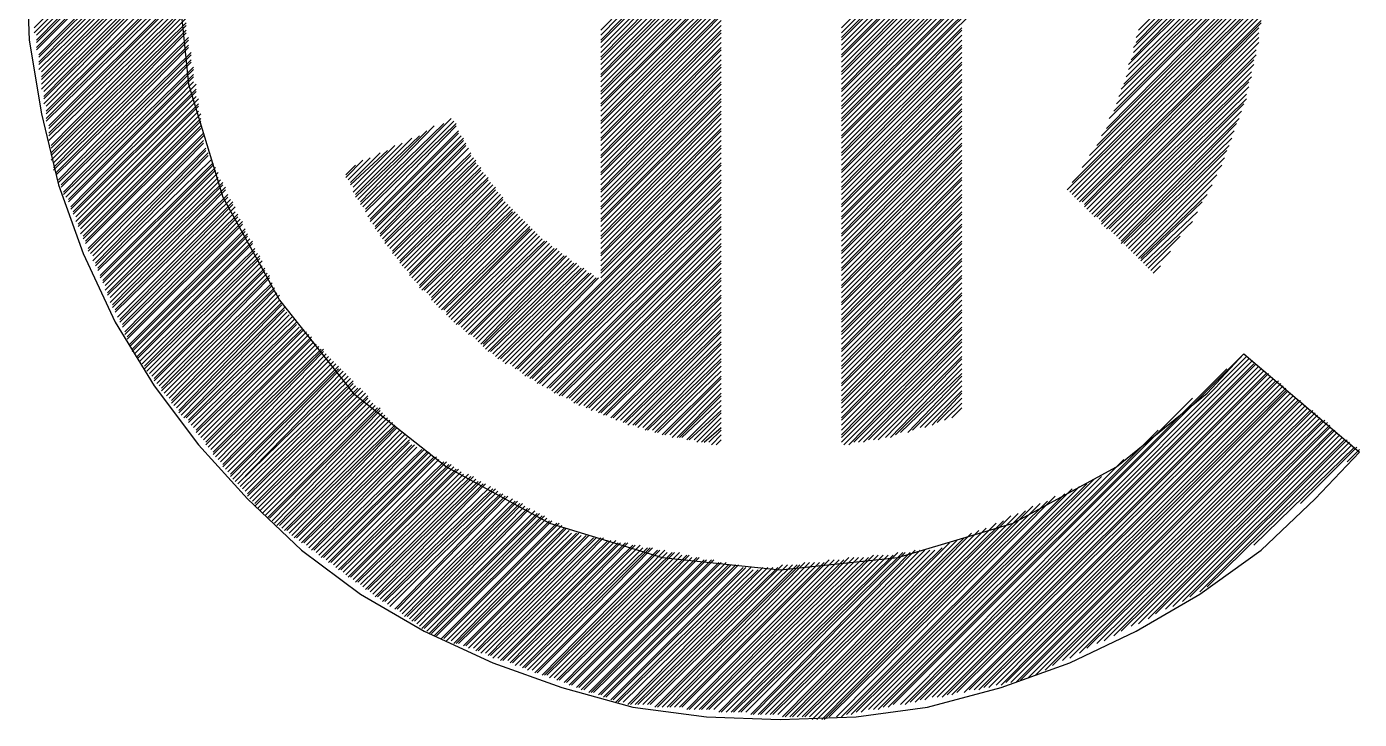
# Model space of a CAD drawing. Header units: inches. Extents: x -1698 to -1559, y -917 to -744.
# Drawn here: x -1571.91 to -1564.56, y -879.4 to -875.57 of the extents above; entities that cross this region are included whole.
import ezdxf

# ---------------------------------------------------------------- set-up
doc = ezdxf.new("R2010")
doc.units = ezdxf.units.IN
doc.layers.add('DH152', color=7, linetype='CONTINUOUS')

msp = doc.modelspace()

# ---------------------------------------------------------------- linework, layer by layer
at = {"layer": 'DH152', "color": 7}
for points in [[(-1571.00103, -874.7134), (-1571.86756, -875.57993)], [(-1571.00103, -874.74048), (-1571.86756, -875.60701)], [(-1571.00103, -874.76756), (-1571.85402, -875.62055)], [(-1571.01457, -874.79464), (-1571.85402, -875.64763)], [(-1571.01457, -874.82172), (-1571.85402, -875.66117)], [(-1571.01457, -874.8488), (-1571.85402, -875.68825)], [(-1571.02811, -874.87588), (-1571.85402, -875.70178)], [(-1571.02811, -874.90296), (-1571.84048, -875.72886)], [(-1571.02811, -874.93003), (-1571.84048, -875.7424)], [(-1566.50593, -874.90296), (-1567.41307, -875.82364)], [(-1566.51947, -874.90296), (-1567.41307, -875.79656)], [(-1566.54655, -874.90296), (-1567.41307, -875.76948)], [(-1566.57362, -874.90296), (-1567.41307, -875.7424)], [(-1566.58716, -874.90296), (-1567.41307, -875.72886)], [(-1566.61424, -874.90296), (-1567.41307, -875.70178)], [(-1566.64132, -874.90296), (-1567.41307, -875.67471)], [(-1566.6684, -874.90296), (-1567.41307, -875.64763)], [(-1566.68194, -874.90296), (-1567.41307, -875.63409)], [(-1566.70902, -874.90296), (-1567.41307, -875.60701)], [(-1566.7361, -874.90296), (-1567.41307, -875.57993)], [(-1566.09974, -874.90296), (-1567.41307, -876.21628)], [(-1566.12682, -874.90296), (-1567.41307, -876.18921)], [(-1566.14036, -874.90296), (-1567.41307, -876.17567)], [(-1566.16744, -874.90296), (-1567.41307, -876.14859)], [(-1566.19452, -874.90296), (-1567.41307, -876.12151)], [(-1566.2216, -874.90296), (-1567.41307, -876.09443)], [(-1566.23514, -874.90296), (-1567.41307, -876.08089)], [(-1566.26222, -874.90296), (-1567.41307, -876.05381)], [(-1566.2893, -874.90296), (-1567.41307, -876.02673)], [(-1566.31637, -874.90296), (-1567.41307, -876.01319)], [(-1566.32991, -874.90296), (-1567.41307, -875.98611)], [(-1566.35699, -874.90296), (-1567.41307, -875.95903)], [(-1566.38407, -874.90296), (-1567.41307, -875.93196)], [(-1566.41115, -874.90296), (-1567.41307, -875.91842)], [(-1566.42469, -874.90296), (-1567.41307, -875.89134)], [(-1566.45177, -874.90296), (-1567.41307, -875.86426)], [(-1566.47885, -874.90296), (-1567.41307, -875.83718)], [(-1565.09782, -874.94357), (-1565.78833, -875.63409)], [(-1565.09782, -874.9165), (-1565.7748, -875.59347)], [(-1571.04165, -874.95711), (-1571.84048, -875.76948)], [(-1571.04165, -874.99773), (-1571.84048, -875.78302)], [(-1571.04165, -875.02481), (-1571.84048, -875.8101)], [(-1568.17128, -875.01127), (-1568.73994, -875.59347)], [(-1568.15774, -875.02481), (-1568.73994, -875.62055)], [(-1565.09782, -875.02481), (-1565.81541, -875.75594)], [(-1565.09782, -874.98419), (-1565.80187, -875.68825)], [(-1565.09782, -875.01127), (-1565.80187, -875.71532)], [(-1565.09782, -874.95711), (-1565.78833, -875.66117)], [(-1571.05519, -875.05189), (-1571.82694, -875.82364)], [(-1571.05519, -875.07897), (-1571.82694, -875.85072)], [(-1568.1442, -875.03835), (-1568.73994, -875.64763)], [(-1568.13066, -875.05189), (-1568.73994, -875.66117)], [(-1568.10358, -875.06543), (-1568.73994, -875.71532)], [(-1568.11712, -875.06543), (-1568.73994, -875.68825)], [(-1568.09005, -875.07897), (-1568.73994, -875.7424)], [(-1568.07651, -875.09251), (-1568.73994, -875.75594)], [(-1565.08428, -875.09251), (-1565.84249, -875.85072)], [(-1565.09782, -875.05189), (-1565.82895, -875.78302)], [(-1565.08428, -875.07897), (-1565.82895, -875.8101)], [(-1571.05519, -875.10605), (-1571.82694, -875.86426)], [(-1571.06873, -875.13313), (-1571.82694, -875.89134)], [(-1571.06873, -875.16021), (-1571.82694, -875.91842)], [(-1568.07651, -875.11959), (-1568.73994, -875.78302)], [(-1568.07651, -875.14667), (-1568.73994, -875.8101)], [(-1568.07651, -875.16021), (-1568.73994, -875.83718)], [(-1565.08428, -875.16021), (-1565.88311, -875.95903)], [(-1565.08428, -875.14667), (-1565.86957, -875.91842)], [(-1565.08428, -875.11959), (-1565.85603, -875.89134)], [(-1571.90818, -875.24144), (-1571.89464, -875.64763), (-1571.82694, -876.05381), (-1571.73216, -876.44646), (-1571.59677, -876.82556), (-1571.42076, -877.20467), (-1571.20412, -877.55669), (-1570.96041, -877.88164), (-1570.68962, -878.17951), (-1570.39176, -878.46384), (-1570.06681, -878.70755), (-1569.71478, -878.91064), (-1569.33568, -879.08665), (-1568.95657, -879.22205), (-1568.56393, -879.33036), (-1568.15774, -879.38452), (-1567.75156, -879.39806), (-1567.33183, -879.38452), (-1566.93919, -879.33036), (-1566.53301, -879.22205), (-1566.1539, -879.08665), (-1565.78833, -878.91064), (-1565.43631, -878.70755), (-1565.09782, -878.46384), (-1564.79995, -878.17951), (-1564.55624, -877.92226)], [(-1571.06873, -875.18728), (-1571.8134, -875.93196)], [(-1571.08227, -875.21436), (-1571.8134, -875.95903)], [(-1571.08227, -875.24144), (-1571.8134, -875.97257)], [(-1571.08227, -875.24144), (-1571.01457, -875.89134), (-1570.82502, -876.51415), (-1570.51361, -877.08281), (-1570.10743, -877.59731), (-1569.59293, -878.0035), (-1569.02427, -878.3149), (-1568.40145, -878.50446), (-1567.75156, -878.57215), (-1567.10166, -878.50446), (-1566.46531, -878.3149), (-1565.89665, -878.0035), (-1565.39569, -877.59731), (-1565.1926, -877.38068)], [(-1568.07651, -875.18728), (-1568.73994, -875.85072)], [(-1568.07651, -875.21436), (-1568.73994, -875.8778)], [(-1568.07651, -875.24144), (-1568.73994, -875.90488)], [(-1565.08428, -875.2279), (-1565.93727, -876.08089)], [(-1565.08428, -875.21436), (-1565.91019, -876.04027)], [(-1565.08428, -875.18728), (-1565.89665, -875.99965)], [(-1571.08227, -875.25498), (-1571.8134, -875.99965)], [(-1571.06873, -875.28206), (-1571.79986, -876.01319)], [(-1571.06873, -875.30914), (-1571.79986, -876.04027)], [(-1568.07651, -875.25498), (-1568.73994, -875.93196)], [(-1568.07651, -875.28206), (-1568.73994, -875.9455)], [(-1568.07651, -875.30914), (-1568.73994, -875.97257)], [(-1565.08428, -875.2956), (-1566.00497, -876.22982)], [(-1565.08428, -875.28206), (-1565.97789, -876.17567)], [(-1565.08428, -875.25498), (-1565.95081, -876.13505)], [(-1571.06873, -875.32268), (-1571.79986, -876.05381)], [(-1571.06873, -875.34976), (-1571.79986, -876.08089)], [(-1571.05519, -875.3633), (-1571.79986, -876.09443)], [(-1571.05519, -875.39038), (-1571.78632, -876.12151)], [(-1568.07651, -875.33622), (-1568.73994, -875.99965)], [(-1568.07651, -875.34976), (-1568.73994, -876.01319)], [(-1568.07651, -875.37684), (-1568.73994, -876.04027)], [(-1565.08428, -875.37684), (-1566.14036, -876.43292)], [(-1565.08428, -875.34976), (-1566.0862, -876.35168)], [(-1565.08428, -875.32268), (-1566.04558, -876.28398)], [(-1571.05519, -875.40392), (-1571.78632, -876.13505)], [(-1571.05519, -875.431), (-1571.78632, -876.16213)], [(-1571.04165, -875.44453), (-1571.78632, -876.17567)], [(-1568.07651, -875.40392), (-1568.73994, -876.06735)], [(-1568.07651, -875.41746), (-1568.73994, -876.09443)], [(-1568.07651, -875.44453), (-1568.73994, -876.10797)], [(-1565.08428, -875.40392), (-1566.16744, -876.47353)], [(-1565.09782, -875.431), (-1566.1539, -876.48707)], [(-1565.09782, -875.45807), (-1566.14036, -876.50061)], [(-1571.04165, -875.47161), (-1571.78632, -876.20275)], [(-1571.04165, -875.48515), (-1571.77278, -876.22982)], [(-1571.04165, -875.51223), (-1571.77278, -876.24336)], [(-1571.02811, -875.52577), (-1571.77278, -876.27044)], [(-1568.07651, -875.47161), (-1568.73994, -876.13505)], [(-1568.07651, -875.49869), (-1568.73994, -876.16213)], [(-1568.07651, -875.51223), (-1568.73994, -876.18921)], [(-1568.07651, -875.53931), (-1568.73994, -876.20275)], [(-1565.09782, -875.48515), (-1566.12682, -876.51415)], [(-1565.09782, -875.51223), (-1566.11328, -876.52769)], [(-1565.09782, -875.53931), (-1566.09974, -876.54123)], [(-1571.02811, -875.55285), (-1571.77278, -876.28398)], [(-1571.02811, -875.56639), (-1571.77278, -876.31106)], [(-1571.02811, -875.59347), (-1571.75924, -876.3246)], [(-1571.02811, -875.60701), (-1571.75924, -876.35168)], [(-1568.07651, -875.56639), (-1568.73994, -876.22982)], [(-1568.07651, -875.59347), (-1568.73994, -876.2569)], [(-1568.07651, -875.60701), (-1568.73994, -876.28398)], [(-1566.74964, -875.57993), (-1567.41307, -876.24336)], [(-1566.74964, -875.59347), (-1567.41307, -876.27044)], [(-1565.09782, -875.55285), (-1566.0862, -876.54123)], [(-1565.11136, -875.57993), (-1566.07266, -876.55477)], [(-1565.11136, -875.60701), (-1566.07266, -876.56831)], [(-1571.01457, -875.63409), (-1571.75924, -876.36522)], [(-1571.01457, -875.64763), (-1571.7457, -876.37876)], [(-1571.01457, -875.67471), (-1571.7457, -876.3923)], [(-1571.01457, -875.68825), (-1571.73216, -876.41938)], [(-1568.07651, -875.63409), (-1568.73994, -876.29752)], [(-1568.07651, -875.66117), (-1568.73994, -876.3246)], [(-1568.07651, -875.68825), (-1568.73994, -876.35168)], [(-1566.74964, -875.62055), (-1567.41307, -876.28398)], [(-1566.74964, -875.64763), (-1567.41307, -876.31106)], [(-1566.74964, -875.67471), (-1567.41307, -876.33814)], [(-1566.74964, -875.68825), (-1567.41307, -876.36522)], [(-1565.11136, -875.63409), (-1566.05912, -876.58185)], [(-1565.11136, -875.66117), (-1566.04558, -876.59539)], [(-1571.00103, -875.71532), (-1571.73216, -876.43292)], [(-1571.00103, -875.72886), (-1571.71862, -876.44646)], [(-1571.00103, -875.75594), (-1571.71862, -876.46)], [(-1568.07651, -875.70178), (-1568.73994, -876.37876)], [(-1568.07651, -875.72886), (-1568.73994, -876.3923)], [(-1568.07651, -875.75594), (-1568.73994, -876.41938)], [(-1566.74964, -875.71532), (-1567.41307, -876.37876)], [(-1566.74964, -875.7424), (-1567.41307, -876.40584)], [(-1565.1249, -875.70178), (-1566.03205, -876.60893)], [(-1565.1249, -875.72886), (-1566.01851, -876.62247)], [(-1565.13844, -875.75594), (-1566.00497, -876.62247)], [(-1571.00103, -875.76948), (-1571.70508, -876.48707)], [(-1570.98749, -875.79656), (-1571.70508, -876.50061)], [(-1570.98749, -875.8101), (-1571.69154, -876.51415)], [(-1568.07651, -875.78302), (-1568.73994, -876.44646)], [(-1568.07651, -875.79656), (-1568.73994, -876.47353)], [(-1568.07651, -875.82364), (-1568.73994, -876.48707)], [(-1566.74964, -875.76948), (-1567.41307, -876.43292)], [(-1566.74964, -875.78302), (-1567.41307, -876.46)], [(-1566.74964, -875.8101), (-1567.41307, -876.47353)], [(-1565.13844, -875.78302), (-1565.99143, -876.63601)], [(-1565.15198, -875.82364), (-1565.97789, -876.64955)], [(-1570.98749, -875.83718), (-1571.67801, -876.52769)], [(-1570.98749, -875.85072), (-1571.67801, -876.54123)], [(-1570.98749, -875.8778), (-1571.66447, -876.56831)], [(-1570.97395, -875.89134), (-1571.66447, -876.58185)], [(-1568.07651, -875.85072), (-1568.73994, -876.51415)], [(-1568.07651, -875.8778), (-1568.73994, -876.54123)], [(-1568.07651, -875.89134), (-1568.73994, -876.56831)], [(-1566.74964, -875.83718), (-1567.41307, -876.50061)], [(-1566.74964, -875.86426), (-1567.41307, -876.52769)], [(-1566.74964, -875.8778), (-1567.41307, -876.55477)], [(-1566.74964, -875.90488), (-1567.41307, -876.56831)], [(-1565.15198, -875.85072), (-1565.97789, -876.66309)], [(-1565.16552, -875.8778), (-1565.96435, -876.67663)], [(-1565.16552, -875.90488), (-1565.95081, -876.69017)], [(-1570.97395, -875.91842), (-1571.65093, -876.59539)], [(-1570.97395, -875.93196), (-1571.65093, -876.60893)], [(-1570.97395, -875.95903), (-1571.63739, -876.62247)], [(-1570.96041, -875.97257), (-1571.63739, -876.64955)], [(-1568.07651, -875.91842), (-1568.73994, -876.58185)], [(-1568.07651, -875.9455), (-1568.73994, -876.60893)], [(-1568.07651, -875.97257), (-1568.73994, -876.63601)], [(-1566.74964, -875.93196), (-1567.41307, -876.59539)], [(-1566.74964, -875.95903), (-1567.41307, -876.62247)], [(-1566.74964, -875.97257), (-1567.41307, -876.63601)], [(-1565.17906, -875.9455), (-1565.93727, -876.69017)], [(-1565.17906, -875.97257), (-1565.92373, -876.70371)], [(-1570.96041, -875.99965), (-1571.62385, -876.66309)], [(-1570.96041, -876.01319), (-1571.62385, -876.67663)], [(-1570.96041, -876.04027), (-1571.61031, -876.69017)], [(-1570.94687, -876.05381), (-1571.61031, -876.71725)], [(-1568.07651, -875.98611), (-1568.73994, -876.64955)], [(-1568.07651, -876.01319), (-1568.73994, -876.67663)], [(-1568.07651, -876.04027), (-1568.73994, -876.70371)], [(-1568.07651, -876.05381), (-1568.73994, -876.73078)], [(-1566.74964, -875.99965), (-1567.41307, -876.66309)], [(-1566.74964, -876.02673), (-1567.41307, -876.69017)], [(-1566.74964, -876.04027), (-1567.41307, -876.71725)], [(-1565.1926, -875.99965), (-1565.91019, -876.71725)], [(-1565.20614, -876.04027), (-1565.89665, -876.73078)], [(-1570.94687, -876.08089), (-1571.59677, -876.73078)], [(-1570.94687, -876.09443), (-1571.59677, -876.74432)], [(-1570.94687, -876.12151), (-1571.58323, -876.75786)], [(-1569.60647, -876.10797), (-1570.06681, -876.55477)], [(-1569.66062, -876.12151), (-1570.06681, -876.54123)], [(-1569.56585, -876.08089), (-1570.05327, -876.56831)], [(-1569.55231, -876.09443), (-1570.03973, -876.58185)], [(-1569.53877, -876.10797), (-1570.03973, -876.59539)], [(-1569.53877, -876.12151), (-1570.02619, -876.62247)], [(-1568.07651, -876.08089), (-1568.73994, -876.74432)], [(-1568.07651, -876.10797), (-1568.73994, -876.7714)], [(-1566.74964, -876.06735), (-1567.41307, -876.73078)], [(-1566.74964, -876.09443), (-1567.41307, -876.75786)], [(-1566.74964, -876.12151), (-1567.41307, -876.78494)], [(-1565.21968, -876.08089), (-1565.88311, -876.74432)], [(-1565.23322, -876.10797), (-1565.86957, -876.75786)], [(-1570.94687, -876.13505), (-1571.58323, -876.7714)], [(-1570.93333, -876.16213), (-1571.56969, -876.79848)], [(-1570.93333, -876.17567), (-1571.56969, -876.81202)], [(-1570.93333, -876.20275), (-1571.55615, -876.82556)], [(-1569.74186, -876.17567), (-1570.09389, -876.51415)], [(-1569.78248, -876.18921), (-1570.09389, -876.50061)], [(-1569.70124, -876.14859), (-1570.08035, -876.52769)], [(-1569.52523, -876.14859), (-1570.01265, -876.63601)], [(-1569.52523, -876.16213), (-1570.01265, -876.64955)], [(-1569.51169, -876.17567), (-1569.99911, -876.66309)], [(-1569.49815, -876.18921), (-1569.98557, -876.67663)], [(-1569.49815, -876.20275), (-1569.98557, -876.69017)], [(-1568.07651, -876.13505), (-1568.73994, -876.79848)], [(-1568.07651, -876.14859), (-1568.73994, -876.82556)], [(-1568.07651, -876.17567), (-1568.73994, -876.8391)], [(-1568.07651, -876.20275), (-1568.73994, -876.86618)], [(-1566.74964, -876.13505), (-1567.41307, -876.81202)], [(-1566.74964, -876.16213), (-1567.41307, -876.82556)], [(-1566.74964, -876.18921), (-1567.41307, -876.85264)], [(-1565.24676, -876.14859), (-1565.86957, -876.7714)], [(-1565.2603, -876.18921), (-1565.85603, -876.7714)], [(-1570.93333, -876.21628), (-1571.54261, -876.8391)], [(-1570.91979, -876.24336), (-1571.54261, -876.86618)], [(-1570.91979, -876.2569), (-1571.52907, -876.87972)], [(-1570.90626, -876.27044), (-1571.52907, -876.89326)], [(-1569.91787, -876.2569), (-1570.12097, -876.44646)], [(-1569.95849, -876.27044), (-1570.12097, -876.43292)], [(-1569.83664, -876.21628), (-1570.10743, -876.48707)], [(-1569.87726, -876.22982), (-1570.10743, -876.46)], [(-1569.48461, -876.21628), (-1569.97203, -876.70371)], [(-1569.48461, -876.22982), (-1569.95849, -876.71725)], [(-1569.47107, -876.24336), (-1569.95849, -876.73078)], [(-1569.45753, -876.27044), (-1569.94495, -876.74432)], [(-1568.07651, -876.22982), (-1568.73994, -876.89326)], [(-1568.07651, -876.24336), (-1568.73994, -876.92034)], [(-1568.07651, -876.27044), (-1568.73994, -876.93388)], [(-1566.74964, -876.21628), (-1567.41307, -876.87972)], [(-1566.74964, -876.22982), (-1567.41307, -876.9068)], [(-1566.74964, -876.2569), (-1567.41307, -876.92034)], [(-1565.27383, -876.22982), (-1565.84249, -876.78494)], [(-1565.28737, -876.2569), (-1565.82895, -876.79848)], [(-1570.90626, -876.28398), (-1571.51553, -876.9068)], [(-1570.89272, -876.31106), (-1571.51553, -876.92034)], [(-1570.87918, -876.3246), (-1571.50199, -876.94742)], [(-1570.87918, -876.33814), (-1571.50199, -876.96096)], [(-1570.05327, -876.31106), (-1570.14804, -876.40584)], [(-1570.09389, -876.33814), (-1570.14804, -876.3923)], [(-1570.01265, -876.29752), (-1570.13451, -876.41938)], [(-1569.45753, -876.28398), (-1569.93141, -876.75786)], [(-1569.44399, -876.29752), (-1569.93141, -876.7714)], [(-1569.43045, -876.31106), (-1569.91787, -876.78494)], [(-1569.43045, -876.3246), (-1569.90433, -876.79848)], [(-1569.41691, -876.33814), (-1569.89079, -876.81202)], [(-1569.21382, -877.46192), (-1568.07651, -876.3246)], [(-1568.07651, -876.33814), (-1569.20028, -877.46192)], [(-1568.07651, -876.29752), (-1568.73994, -876.96096)], [(-1566.74964, -876.28398), (-1567.41307, -876.94742)], [(-1566.74964, -876.31106), (-1567.41307, -876.9745)], [(-1566.74964, -876.3246), (-1567.41307, -877.00157)], [(-1565.81541, -876.81202), (-1565.30091, -876.29752)], [(-1565.31445, -876.33814), (-1565.80187, -876.82556)], [(-1570.86564, -876.35168), (-1571.48845, -876.9745)], [(-1570.86564, -876.36522), (-1571.48845, -876.98803)], [(-1570.8521, -876.37876), (-1571.47491, -877.00157)], [(-1570.8521, -876.40584), (-1571.47491, -877.02865)], [(-1570.83856, -876.41938), (-1571.46137, -877.04219)], [(-1569.40337, -876.35168), (-1569.89079, -876.82556)], [(-1569.40337, -876.36522), (-1569.87726, -876.8391)], [(-1569.38983, -876.37876), (-1569.86372, -876.85264)], [(-1569.37629, -876.3923), (-1569.85018, -876.86618)], [(-1569.36276, -876.40584), (-1569.85018, -876.87972)], [(-1569.36276, -876.41938), (-1569.83664, -876.89326)], [(-1569.18674, -877.47546), (-1568.07651, -876.36522)], [(-1568.07651, -876.3923), (-1569.1732, -877.489)], [(-1569.15966, -877.50253), (-1568.07651, -876.41938)], [(-1566.74964, -876.35168), (-1567.41307, -877.01511)], [(-1566.74964, -876.37876), (-1567.41307, -877.04219)], [(-1566.74964, -876.40584), (-1567.41307, -877.06927)], [(-1566.74964, -876.41938), (-1567.41307, -877.09635)], [(-1565.78833, -876.8391), (-1565.34153, -876.3923)], [(-1570.82502, -876.43292), (-1571.46137, -877.05573)], [(-1570.82502, -876.44646), (-1571.44783, -877.06927)], [(-1570.81148, -876.46), (-1571.44783, -877.09635)], [(-1570.81148, -876.47353), (-1571.43429, -877.10989)], [(-1569.34922, -876.43292), (-1569.8231, -876.9068)], [(-1569.33568, -876.44646), (-1569.80956, -876.92034)], [(-1569.32214, -876.46), (-1569.79602, -876.93388)], [(-1569.32214, -876.47353), (-1569.79602, -876.94742)], [(-1569.3086, -876.48707), (-1569.78248, -876.96096)], [(-1568.07651, -876.43292), (-1569.14612, -877.50253)], [(-1569.13258, -877.51607), (-1568.07651, -876.46)], [(-1568.07651, -876.48707), (-1569.11904, -877.51607)], [(-1566.74964, -876.44646), (-1567.41307, -877.10989)], [(-1566.74964, -876.47353), (-1567.41307, -877.13697)], [(-1565.36861, -876.44646), (-1565.7748, -876.85264)], [(-1570.79794, -876.50061), (-1571.43429, -877.12343)], [(-1570.79794, -876.51415), (-1571.42076, -877.13697)], [(-1570.7844, -876.52769), (-1571.42076, -877.15051)], [(-1570.77086, -876.54123), (-1571.40722, -877.17759)], [(-1570.77086, -876.55477), (-1571.39368, -877.19113)], [(-1570.75732, -876.56831), (-1571.39368, -877.20467)], [(-1569.29506, -876.50061), (-1569.76894, -876.9745)], [(-1569.28152, -876.51415), (-1569.7554, -876.98803)], [(-1569.28152, -876.52769), (-1569.74186, -877.00157)], [(-1569.26798, -876.54123), (-1569.74186, -877.01511)], [(-1569.25444, -876.55477), (-1569.72832, -877.02865)], [(-1569.2409, -876.56831), (-1569.71478, -877.02865)], [(-1569.10551, -877.52961), (-1568.07651, -876.51415)], [(-1568.07651, -876.52769), (-1569.09197, -877.54315)], [(-1569.07843, -877.54315), (-1568.07651, -876.55477)], [(-1566.74964, -876.50061), (-1567.41307, -877.16405)], [(-1566.74964, -876.51415), (-1567.41307, -877.19113)], [(-1566.74964, -876.54123), (-1567.41307, -877.20467)], [(-1566.74964, -876.56831), (-1567.41307, -877.23175)], [(-1565.76126, -876.85264), (-1565.39569, -876.50061)], [(-1565.42277, -876.54123), (-1565.76126, -876.86618)], [(-1570.75732, -876.59539), (-1571.38014, -877.21821)], [(-1570.74378, -876.60893), (-1571.38014, -877.23175)], [(-1570.74378, -876.62247), (-1571.3666, -877.25882)], [(-1570.73024, -876.63601), (-1571.3666, -877.27236)], [(-1569.22736, -876.58185), (-1569.70124, -877.04219)], [(-1569.22736, -876.59539), (-1569.6877, -877.05573)], [(-1569.21382, -876.59539), (-1569.67416, -877.06927)], [(-1569.20028, -876.60893), (-1569.67416, -877.08281)], [(-1569.18674, -876.62247), (-1569.66062, -877.09635)], [(-1569.1732, -876.63601), (-1569.64708, -877.10989)], [(-1568.07651, -876.58185), (-1569.06489, -877.55669)], [(-1569.03781, -877.57023), (-1568.07651, -876.60893)], [(-1568.07651, -876.62247), (-1569.02427, -877.57023)], [(-1566.74964, -876.59539), (-1567.41307, -877.25882)], [(-1566.74964, -876.60893), (-1567.41307, -877.27236)], [(-1566.74964, -876.63601), (-1567.41307, -877.29944)], [(-1565.74772, -876.87972), (-1565.44985, -876.59539)], [(-1570.7167, -876.64955), (-1571.35306, -877.2859)], [(-1570.7167, -876.66309), (-1571.35306, -877.29944)], [(-1570.70316, -876.69017), (-1571.33952, -877.32652)], [(-1570.70316, -876.70371), (-1571.33952, -877.34006)], [(-1570.68962, -876.71725), (-1571.32598, -877.3536)], [(-1569.15966, -876.64955), (-1569.63354, -877.12343)], [(-1569.14612, -876.66309), (-1569.62001, -877.13697)], [(-1569.13258, -876.67663), (-1569.60647, -877.13697)], [(-1569.11904, -876.69017), (-1569.59293, -877.16405)], [(-1569.13258, -876.69017), (-1569.59293, -877.15051)], [(-1569.10551, -876.70371), (-1569.57939, -877.17759)], [(-1569.09197, -876.71725), (-1569.56585, -877.19113)], [(-1569.01073, -877.58377), (-1568.07651, -876.64955)], [(-1568.07651, -876.67663), (-1568.99719, -877.59731)], [(-1568.98365, -877.59731), (-1568.07651, -876.69017)], [(-1568.07651, -876.71725), (-1568.97011, -877.61085)], [(-1566.74964, -876.66309), (-1567.41307, -877.32652)], [(-1566.74964, -876.67663), (-1567.41307, -877.3536)], [(-1566.74964, -876.70371), (-1567.41307, -877.36714)], [(-1565.47693, -876.64955), (-1565.73418, -876.89326)], [(-1570.68962, -876.73078), (-1571.32598, -877.36714)], [(-1570.67608, -876.74432), (-1571.31244, -877.38068)], [(-1570.66254, -876.75786), (-1571.2989, -877.39422)], [(-1570.66254, -876.7714), (-1571.2989, -877.40776)], [(-1569.07843, -876.73078), (-1569.55231, -877.20467)], [(-1569.06489, -876.74432), (-1569.53877, -877.21821)], [(-1569.05135, -876.75786), (-1569.52523, -877.21821)], [(-1569.03781, -876.75786), (-1569.51169, -877.23175)], [(-1569.02427, -876.7714), (-1569.49815, -877.24528)], [(-1569.01073, -876.78494), (-1569.48461, -877.25882)], [(-1568.95657, -877.61085), (-1568.07651, -876.74432)], [(-1568.07651, -876.7714), (-1568.92949, -877.62439)], [(-1568.91595, -877.62439), (-1568.07651, -876.78494)], [(-1566.74964, -876.73078), (-1567.41307, -877.39422)], [(-1566.74964, -876.75786), (-1567.41307, -877.4213)], [(-1566.74964, -876.7714), (-1567.41307, -877.44838)], [(-1565.72064, -876.9068), (-1565.54462, -876.73078)], [(-1570.64901, -876.79848), (-1571.28536, -877.4213)], [(-1570.64901, -876.81202), (-1571.27182, -877.43484)], [(-1570.63547, -876.82556), (-1571.25828, -877.44838)], [(-1570.62193, -876.8391), (-1571.25828, -877.46192)], [(-1570.62193, -876.85264), (-1571.24474, -877.47546)], [(-1568.99719, -876.79848), (-1569.47107, -877.27236)], [(-1568.98365, -876.79848), (-1569.45753, -877.27236)], [(-1568.97011, -876.81202), (-1569.44399, -877.2859)], [(-1568.95657, -876.82556), (-1569.43045, -877.29944)], [(-1568.94303, -876.8391), (-1569.41691, -877.31298)], [(-1568.92949, -876.8391), (-1569.40337, -877.32652)], [(-1568.91595, -876.85264), (-1569.38983, -877.32652)], [(-1568.07651, -876.81202), (-1568.90241, -877.63793)], [(-1568.88887, -877.65147), (-1568.07651, -876.8391)], [(-1566.74964, -876.79848), (-1567.41307, -877.46192)], [(-1566.74964, -876.82556), (-1567.41307, -877.489)], [(-1566.74964, -876.85264), (-1567.41307, -877.51607)], [(-1565.59878, -876.81202), (-1565.7071, -876.92034)], [(-1570.60839, -876.86618), (-1571.2312, -877.489)], [(-1570.60839, -876.89326), (-1571.21766, -877.50253)], [(-1570.59485, -876.9068), (-1571.20412, -877.51607)], [(-1570.59485, -876.92034), (-1571.20412, -877.52961)], [(-1570.58131, -876.93388), (-1571.19058, -877.54315)], [(-1568.90241, -876.86618), (-1569.38983, -877.34006)], [(-1568.88887, -876.87972), (-1569.37629, -877.3536)], [(-1568.87533, -876.87972), (-1569.36276, -877.36714)], [(-1568.86179, -876.89326), (-1569.34922, -877.36714)], [(-1568.84826, -876.9068), (-1569.33568, -877.38068)], [(-1568.83472, -876.9068), (-1569.32214, -877.39422)], [(-1568.82118, -876.92034), (-1569.3086, -877.40776)], [(-1568.80764, -876.93388), (-1569.29506, -877.40776)], [(-1568.7941, -876.93388), (-1569.28152, -877.4213)], [(-1568.07651, -876.86618), (-1568.87533, -877.65147)], [(-1568.86179, -877.66501), (-1568.07651, -876.87972)], [(-1568.07651, -876.9068), (-1568.83472, -877.66501)], [(-1568.82118, -877.67855), (-1568.07651, -876.93388)], [(-1566.74964, -876.86618), (-1567.41307, -877.54315)], [(-1566.74964, -876.89326), (-1567.41307, -877.55669)], [(-1566.74964, -876.92034), (-1567.41307, -877.58377)], [(-1565.69356, -876.93388), (-1565.65294, -876.89326)], [(-1570.56777, -876.94742), (-1571.17704, -877.55669)], [(-1570.56777, -876.96096), (-1571.16351, -877.57023)], [(-1570.55423, -876.98803), (-1571.16351, -877.58377)], [(-1570.55423, -877.00157), (-1571.14997, -877.59731)], [(-1568.78056, -876.94742), (-1569.26798, -877.43484)], [(-1568.76702, -876.96096), (-1569.2409, -877.43484)], [(-1568.75348, -876.96096), (-1569.22736, -877.44838)], [(-1568.07651, -876.96096), (-1568.80764, -877.67855)], [(-1568.7941, -877.69209), (-1568.07651, -876.9745)], [(-1568.07651, -877.00157), (-1568.76702, -877.69209)], [(-1566.74964, -876.94742), (-1567.41307, -877.61085)], [(-1566.74964, -876.96096), (-1567.41307, -877.63793)], [(-1566.74964, -876.98803), (-1567.41307, -877.65147)], [(-1570.54069, -877.01511), (-1571.13643, -877.61085)], [(-1570.54069, -877.02865), (-1571.12289, -877.62439)], [(-1570.52715, -877.04219), (-1571.10935, -877.63793)], [(-1570.51361, -877.05573), (-1571.10935, -877.65147)], [(-1570.51361, -877.08281), (-1571.09581, -877.66501)], [(-1568.75348, -877.70563), (-1568.07651, -877.02865)], [(-1568.07651, -877.05573), (-1568.73994, -877.70563)], [(-1568.7264, -877.71917), (-1568.07651, -877.06927)], [(-1566.74964, -877.01511), (-1567.41307, -877.67855)], [(-1566.74964, -877.04219), (-1567.41307, -877.70563)], [(-1566.74964, -877.05573), (-1567.41307, -877.73271)], [(-1566.74964, -877.08281), (-1567.41307, -877.74625)], [(-1570.50007, -877.09635), (-1571.08227, -877.67855)], [(-1570.50007, -877.10989), (-1571.06873, -877.69209)], [(-1570.48653, -877.12343), (-1571.06873, -877.70563)], [(-1570.48653, -877.13697), (-1571.05519, -877.71917)], [(-1570.47299, -877.15051), (-1571.04165, -877.73271)], [(-1568.07651, -877.09635), (-1568.71286, -877.71917)], [(-1568.68578, -877.73271), (-1568.07651, -877.12343)], [(-1568.07651, -877.15051), (-1568.67224, -877.73271)], [(-1566.74964, -877.10989), (-1567.41307, -877.77332)], [(-1566.74964, -877.13697), (-1567.41307, -877.8004)], [(-1566.74964, -877.15051), (-1567.41307, -877.82748)], [(-1570.45945, -877.16405), (-1571.02811, -877.73271)], [(-1570.44591, -877.17759), (-1571.01457, -877.74625)], [(-1570.43237, -877.19113), (-1571.01457, -877.75978)], [(-1570.41883, -877.20467), (-1571.00103, -877.77332)], [(-1570.41883, -877.21821), (-1570.98749, -877.78686)], [(-1570.40529, -877.23175), (-1570.97395, -877.8004)], [(-1568.6587, -877.74625), (-1568.07651, -877.16405)], [(-1568.07651, -877.19113), (-1568.63162, -877.74625)], [(-1568.61808, -877.75978), (-1568.07651, -877.21821)], [(-1566.74964, -877.17759), (-1567.41307, -877.84102)], [(-1566.74964, -877.20467), (-1567.41307, -877.8681)], [(-1566.74964, -877.23175), (-1567.39953, -877.88164)], [(-1570.39176, -877.24528), (-1570.97395, -877.81394)], [(-1570.37822, -877.24528), (-1570.96041, -877.82748)], [(-1570.36468, -877.25882), (-1570.94687, -877.84102)], [(-1570.35114, -877.27236), (-1570.93333, -877.85456)], [(-1570.3376, -877.2859), (-1570.91979, -877.8681)], [(-1570.3376, -877.29944), (-1570.91979, -877.88164)], [(-1568.07651, -877.24528), (-1568.60454, -877.75978)], [(-1568.59101, -877.77332), (-1568.07651, -877.25882)], [(-1568.07651, -877.2859), (-1568.56393, -877.77332)], [(-1566.74964, -877.24528), (-1567.37245, -877.88164)], [(-1566.74964, -877.27236), (-1567.34537, -877.8681)], [(-1566.74964, -877.29944), (-1567.3183, -877.8681)], [(-1570.32406, -877.31298), (-1570.90626, -877.89518)], [(-1570.31052, -877.32652), (-1570.89272, -877.90872)], [(-1570.29698, -877.34006), (-1570.87918, -877.92226)], [(-1570.28344, -877.3536), (-1570.87918, -877.9358)], [(-1570.2699, -877.3536), (-1570.86564, -877.94934)], [(-1570.2699, -877.36714), (-1570.8521, -877.96288)], [(-1568.55039, -877.77332), (-1568.07651, -877.31298)], [(-1568.07651, -877.32652), (-1568.53685, -877.78686)], [(-1568.50977, -877.78686), (-1568.07651, -877.3536)], [(-1566.74964, -877.31298), (-1567.29122, -877.8681)], [(-1566.74964, -877.34006), (-1567.26414, -877.85456)], [(-1566.74964, -877.36714), (-1567.23706, -877.85456)], [(-1570.25636, -877.38068), (-1570.83856, -877.97642)], [(-1570.24282, -877.39422), (-1570.82502, -877.98996)], [(-1570.22928, -877.40776), (-1570.82502, -878.0035)], [(-1570.21574, -877.4213), (-1570.81148, -878.01703)], [(-1570.2022, -877.43484), (-1570.79794, -878.03057)], [(-1570.18866, -877.44838), (-1570.7844, -878.04411)], [(-1568.07651, -877.38068), (-1568.49623, -877.8004)], [(-1568.48269, -877.8004), (-1568.07651, -877.40776)], [(-1568.07651, -877.4213), (-1568.45561, -877.8004)], [(-1568.44207, -877.81394), (-1568.07651, -877.44838)], [(-1566.74964, -877.39422), (-1567.20998, -877.85456)], [(-1566.74964, -877.40776), (-1567.16936, -877.84102)], [(-1566.74964, -877.43484), (-1567.14228, -877.84102)], [(-1565.1926, -877.38068), (-1567.12874, -879.31682)], [(-1567.08812, -879.31682), (-1565.17906, -877.39422)], [(-1565.16552, -877.40776), (-1567.06105, -879.31682)], [(-1567.03397, -879.30328), (-1565.15198, -877.4213)], [(-1565.13844, -877.43484), (-1567.00689, -879.30328)], [(-1566.97981, -879.28974), (-1565.1249, -877.43484)], [(-1565.11136, -877.44838), (-1566.95273, -879.28974)], [(-1565.1926, -877.38068), (-1564.55624, -877.92226)], [(-1570.18866, -877.46192), (-1570.7844, -878.05765)], [(-1570.17512, -877.46192), (-1570.77086, -878.07119)], [(-1570.16158, -877.47546), (-1570.75732, -878.08473)], [(-1570.14804, -877.489), (-1570.74378, -878.09827)], [(-1570.13451, -877.50253), (-1570.74378, -878.09827)], [(-1570.12097, -877.51607), (-1570.73024, -878.11181)], [(-1568.07651, -877.47546), (-1568.42853, -877.81394)], [(-1568.40145, -877.82748), (-1568.07651, -877.50253)], [(-1568.07651, -877.51607), (-1568.38791, -877.82748)], [(-1567.15582, -879.33036), (-1565.28737, -877.46192)], [(-1566.74964, -877.46192), (-1567.1152, -877.82748)], [(-1566.74964, -877.489), (-1567.08812, -877.81394)], [(-1566.74964, -877.50253), (-1567.04751, -877.81394)], [(-1566.91211, -879.27621), (-1565.09782, -877.46192)], [(-1565.08428, -877.47546), (-1566.88503, -879.27621)], [(-1566.85795, -879.27621), (-1565.07074, -877.489)], [(-1565.0572, -877.489), (-1566.83087, -879.26267)], [(-1566.8038, -879.26267), (-1565.04366, -877.50253)], [(-1565.03012, -877.51607), (-1566.77672, -879.24913)], [(-1570.10743, -877.52961), (-1570.7167, -878.12535)], [(-1570.10743, -877.54315), (-1570.70316, -878.13889)], [(-1570.09389, -877.55669), (-1570.68962, -878.15243)], [(-1570.08035, -877.57023), (-1570.68962, -878.16597)], [(-1570.06681, -877.57023), (-1570.67608, -878.17951)], [(-1570.05327, -877.58377), (-1570.66254, -878.19305)], [(-1570.03973, -877.59731), (-1570.64901, -878.20659)], [(-1568.36083, -877.82748), (-1568.07651, -877.54315)], [(-1568.07651, -877.57023), (-1568.3473, -877.84102)], [(-1568.32022, -877.84102), (-1568.07651, -877.59731)], [(-1566.74964, -877.52961), (-1567.02043, -877.8004)], [(-1566.74964, -877.55669), (-1566.97981, -877.78686)], [(-1566.74964, -877.58377), (-1566.95273, -877.78686)], [(-1566.74964, -877.59731), (-1566.91211, -877.77332)], [(-1566.7361, -879.24913), (-1565.01658, -877.52961)], [(-1565.00305, -877.52961), (-1566.70902, -879.23559)], [(-1566.68194, -879.23559), (-1564.98951, -877.54315)], [(-1564.97597, -877.55669), (-1566.65486, -879.23559)], [(-1566.62778, -879.22205), (-1564.96243, -877.57023)], [(-1564.96243, -877.58377), (-1566.6007, -879.22205)], [(-1566.56008, -879.20851), (-1564.94889, -877.58377)], [(-1564.93535, -877.59731), (-1566.53301, -879.20851)], [(-1570.02619, -877.61085), (-1570.64901, -878.22013)], [(-1570.02619, -877.62439), (-1570.63547, -878.23367)], [(-1570.01265, -877.63793), (-1570.62193, -878.24721)], [(-1569.99911, -877.65147), (-1570.60839, -878.26075)], [(-1569.98557, -877.66501), (-1570.59485, -878.27428)], [(-1568.07651, -877.61085), (-1568.30668, -877.84102)], [(-1568.29314, -877.84102), (-1568.07651, -877.63793)], [(-1568.07651, -877.66501), (-1568.26606, -877.85456)], [(-1565.47693, -877.62439), (-1567.1829, -879.33036)], [(-1566.74964, -877.62439), (-1566.88503, -877.75978)], [(-1566.74964, -877.65147), (-1566.84441, -877.74625)], [(-1566.50593, -879.19497), (-1564.92181, -877.61085)], [(-1564.90827, -877.62439), (-1566.47885, -879.19497)], [(-1566.45177, -879.19497), (-1564.89473, -877.63793)], [(-1564.88119, -877.63793), (-1566.42469, -879.18143)], [(-1566.38407, -879.16789), (-1564.86765, -877.65147)], [(-1564.85411, -877.66501), (-1566.34345, -879.15435)], [(-1569.97203, -877.67855), (-1570.58131, -878.28782)], [(-1569.95849, -877.67855), (-1570.56777, -878.28782)], [(-1569.95849, -877.69209), (-1570.55423, -878.30136)], [(-1569.94495, -877.70563), (-1570.54069, -878.3149)], [(-1569.93141, -877.71917), (-1570.52715, -878.32844)], [(-1569.91787, -877.73271), (-1570.51361, -878.32844)], [(-1569.90433, -877.74625), (-1570.50007, -878.34198)], [(-1568.25252, -877.85456), (-1568.07651, -877.69209)], [(-1568.07651, -877.70563), (-1568.22544, -877.85456)], [(-1568.2119, -877.8681), (-1568.07651, -877.73271)], [(-1566.74964, -877.67855), (-1566.8038, -877.73271)], [(-1566.2893, -879.12727), (-1564.84057, -877.67855)], [(-1564.82703, -877.69209), (-1566.24868, -879.10019)], [(-1566.19452, -879.07311), (-1564.81349, -877.69209)], [(-1564.79995, -877.70563), (-1566.1539, -879.05957)], [(-1566.09974, -879.03249), (-1564.78641, -877.71917)], [(-1564.77287, -877.73271), (-1566.05912, -879.00542)], [(-1566.00497, -878.97834), (-1564.75933, -877.74625)], [(-1564.7458, -877.74625), (-1565.96435, -878.9648)], [(-1569.89079, -877.75978), (-1570.48653, -878.35552)], [(-1569.87726, -877.77332), (-1570.47299, -878.35552)], [(-1569.87726, -877.78686), (-1570.45945, -878.36906)], [(-1569.86372, -877.78686), (-1570.44591, -878.3826)], [(-1569.85018, -877.8004), (-1570.43237, -878.39614)], [(-1569.83664, -877.81394), (-1570.41883, -878.39614)], [(-1568.07651, -877.75978), (-1568.18482, -877.8681)], [(-1568.17128, -877.8681), (-1568.07651, -877.78686)], [(-1568.07651, -877.8004), (-1568.1442, -877.8681)], [(-1567.20998, -879.3439), (-1565.66648, -877.8004)], [(-1565.91019, -878.93772), (-1564.73226, -877.75978)], [(-1564.71872, -877.77332), (-1565.86957, -878.91064)], [(-1565.81541, -878.88356), (-1564.71872, -877.78686)], [(-1564.70518, -877.8004), (-1565.7748, -878.87002)], [(-1565.72064, -878.84294), (-1564.69164, -877.8004)], [(-1564.6781, -877.81394), (-1565.68002, -878.81586)], [(-1569.8231, -877.82748), (-1570.40529, -878.40968)], [(-1570.39176, -878.42322), (-1569.80956, -877.84102)], [(-1569.79602, -877.85456), (-1570.37822, -878.42322)], [(-1570.36468, -878.43676), (-1569.79602, -877.8681)], [(-1569.78248, -877.88164), (-1570.35114, -878.4503)], [(-1570.3376, -878.46384), (-1569.76894, -877.88164)], [(-1568.13066, -877.88164), (-1568.07651, -877.82748)], [(-1568.07651, -877.85456), (-1568.10358, -877.88164)], [(-1565.62586, -878.78878), (-1564.66456, -877.82748)], [(-1564.65102, -877.84102), (-1565.58524, -878.77525)], [(-1565.53108, -878.74817), (-1564.63748, -877.85456)], [(-1564.62394, -877.85456), (-1565.49047, -878.72109)], [(-1565.43631, -878.69401), (-1564.6104, -877.8681)], [(-1564.59686, -877.88164), (-1565.39569, -878.66693)], [(-1569.7554, -877.89518), (-1570.32406, -878.46384)], [(-1570.31052, -878.47738), (-1569.72832, -877.90872)], [(-1569.71478, -877.90872), (-1570.29698, -878.49092)], [(-1570.28344, -878.50446), (-1569.70124, -877.92226)], [(-1569.6877, -877.92226), (-1570.2699, -878.50446)], [(-1570.25636, -878.518), (-1569.67416, -877.9358)], [(-1569.66062, -877.94934), (-1570.24282, -878.53153)], [(-1570.22928, -878.53153), (-1569.64708, -877.94934)], [(-1569.63354, -877.96288), (-1570.21574, -878.54507)], [(-1565.85603, -877.96288), (-1567.23706, -879.3439)], [(-1565.13844, -878.43676), (-1564.58332, -877.89518)], [(-1564.56978, -877.89518), (-1564.88119, -878.20659)], [(-1564.62394, -877.97642), (-1564.55624, -877.90872)], [(-1570.2022, -878.55861), (-1569.60647, -877.97642)], [(-1569.59293, -877.97642), (-1570.18866, -878.57215)], [(-1570.17512, -878.57215), (-1569.57939, -877.98996)], [(-1569.56585, -877.98996), (-1570.16158, -878.58569)], [(-1570.14804, -878.59923), (-1569.55231, -878.0035)], [(-1569.53877, -878.01703), (-1570.13451, -878.61277)], [(-1570.12097, -878.61277), (-1569.52523, -878.01703)], [(-1569.51169, -878.03057), (-1570.10743, -878.62631)], [(-1570.09389, -878.63985), (-1569.49815, -878.04411)], [(-1569.47107, -878.04411), (-1570.08035, -878.63985)], [(-1570.06681, -878.65339), (-1569.45753, -878.05765)], [(-1569.44399, -878.05765), (-1570.05327, -878.66693)], [(-1570.03973, -878.68047), (-1569.43045, -878.07119)], [(-1569.41691, -878.08473), (-1570.02619, -878.68047)], [(-1570.01265, -878.69401), (-1569.40337, -878.08473)], [(-1569.38983, -878.09827), (-1569.99911, -878.70755)], [(-1569.98557, -878.72109), (-1569.37629, -878.09827)], [(-1569.34922, -878.11181), (-1569.97203, -878.72109)], [(-1566.09974, -878.11181), (-1567.35891, -879.37098)], [(-1567.33183, -879.35744), (-1566.05912, -878.09827)], [(-1566.01851, -878.07119), (-1567.30476, -879.35744)], [(-1567.26414, -879.3439), (-1565.97789, -878.05765)], [(-1569.95849, -878.73463), (-1569.33568, -878.12535)], [(-1569.32214, -878.12535), (-1569.94495, -878.74817)], [(-1569.93141, -878.74817), (-1569.3086, -878.13889)], [(-1569.29506, -878.15243), (-1569.91787, -878.76171)], [(-1569.90433, -878.77525), (-1569.28152, -878.15243)], [(-1569.26798, -878.16597), (-1569.87726, -878.78878)], [(-1569.86372, -878.78878), (-1569.25444, -878.16597)], [(-1569.22736, -878.17951), (-1569.85018, -878.80232)], [(-1567.44015, -879.38452), (-1566.23514, -878.16597)], [(-1566.18098, -878.15243), (-1567.41307, -879.38452)], [(-1567.38599, -879.37098), (-1566.14036, -878.12535)], [(-1569.83664, -878.81586), (-1569.21382, -878.19305)], [(-1569.20028, -878.19305), (-1569.8231, -878.8294)], [(-1569.80956, -878.8294), (-1569.18674, -878.20659)], [(-1569.1732, -878.20659), (-1569.79602, -878.84294)], [(-1569.78248, -878.85648), (-1569.15966, -878.22013)], [(-1569.14612, -878.23367), (-1569.76894, -878.85648)], [(-1569.7554, -878.87002), (-1569.13258, -878.23367)], [(-1569.10551, -878.24721), (-1569.74186, -878.88356)], [(-1569.72832, -878.8971), (-1569.09197, -878.26075)], [(-1569.07843, -878.26075), (-1569.71478, -878.8971)], [(-1566.43823, -878.26075), (-1567.57555, -879.39806)], [(-1567.54847, -879.39806), (-1566.39761, -878.24721)], [(-1566.35699, -878.22013), (-1567.52139, -879.39806)], [(-1567.50785, -879.39806), (-1566.31637, -878.20659)], [(-1566.27576, -878.19305), (-1567.48077, -879.38452)], [(-1569.70124, -878.91064), (-1569.06489, -878.27428)], [(-1569.05135, -878.27428), (-1569.6877, -878.92418)], [(-1569.67416, -878.92418), (-1569.03781, -878.28782)], [(-1569.02427, -878.30136), (-1569.66062, -878.93772)], [(-1569.64708, -878.93772), (-1569.01073, -878.30136)], [(-1568.98365, -878.3149), (-1569.62001, -878.95126)], [(-1569.60647, -878.95126), (-1568.97011, -878.3149)], [(-1568.95657, -878.32844), (-1569.59293, -878.9648)], [(-1567.6297, -879.38452), (-1566.56008, -878.3149)], [(-1566.51947, -878.30136), (-1567.61616, -879.38452)], [(-1567.58908, -879.38452), (-1566.47885, -878.27428)], [(-1569.56585, -878.9648), (-1568.94303, -878.34198)], [(-1568.92949, -878.34198), (-1569.55231, -878.97834)], [(-1569.53877, -878.97834), (-1568.91595, -878.35552)], [(-1568.90241, -878.36906), (-1569.52523, -878.97834)], [(-1569.49815, -878.99188), (-1568.87533, -878.36906)], [(-1568.86179, -878.36906), (-1569.48461, -878.99188)], [(-1569.47107, -879.00542), (-1568.84826, -878.3826)], [(-1568.82118, -878.3826), (-1569.44399, -879.00542)], [(-1569.43045, -879.01896), (-1568.80764, -878.3826)], [(-1568.78056, -878.39614), (-1569.41691, -879.01896)], [(-1569.40337, -879.03249), (-1568.76702, -878.39614)], [(-1568.73994, -878.39614), (-1569.37629, -879.03249)], [(-1569.36276, -879.04603), (-1568.7264, -878.39614)], [(-1567.72448, -879.38452), (-1566.7361, -878.39614)], [(-1566.69548, -878.36906), (-1567.6974, -879.38452)], [(-1567.68386, -879.38452), (-1566.65486, -878.35552)], [(-1566.61424, -878.34198), (-1567.65678, -879.38452)], [(-1568.69932, -878.40968), (-1569.34922, -879.04603)], [(-1569.33568, -879.05957), (-1568.68578, -878.40968)], [(-1568.6587, -878.40968), (-1569.3086, -879.05957)], [(-1569.29506, -879.07311), (-1568.64516, -878.42322)], [(-1568.63162, -878.42322), (-1569.28152, -879.07311)], [(-1569.25444, -879.07311), (-1568.60454, -878.42322)], [(-1568.59101, -878.42322), (-1569.2409, -879.08665)], [(-1569.22736, -879.08665), (-1568.56393, -878.43676)], [(-1568.55039, -878.43676), (-1569.21382, -879.10019)], [(-1569.18674, -879.10019), (-1568.52331, -878.43676)], [(-1568.50977, -878.4503), (-1569.1732, -879.11373)], [(-1569.15966, -879.11373), (-1568.48269, -878.4503)], [(-1568.46915, -878.4503), (-1569.14612, -879.12727)], [(-1569.11904, -879.12727), (-1568.45561, -878.4503)], [(-1568.42853, -878.46384), (-1569.10551, -879.14081)], [(-1569.09197, -879.14081), (-1568.41499, -878.46384)], [(-1568.38791, -878.46384), (-1569.06489, -879.15435)], [(-1569.05135, -879.15435), (-1568.37437, -878.47738)], [(-1568.3473, -878.47738), (-1569.03781, -879.15435)], [(-1569.02427, -879.16789), (-1568.33376, -878.47738)], [(-1568.30668, -878.47738), (-1568.99719, -879.16789)], [(-1567.98173, -879.35744), (-1567.10166, -878.47738)], [(-1567.07458, -878.47738), (-1567.96819, -879.35744)], [(-1567.94111, -879.35744), (-1567.06105, -878.47738)], [(-1567.03397, -878.47738), (-1567.91403, -879.37098)], [(-1567.90049, -879.37098), (-1567.00689, -878.46384)], [(-1566.97981, -878.46384), (-1567.87341, -879.37098)], [(-1567.85987, -879.37098), (-1566.95273, -878.46384)], [(-1566.92565, -878.46384), (-1567.8328, -879.37098)], [(-1567.80572, -879.37098), (-1566.89857, -878.46384)], [(-1566.85795, -878.4503), (-1567.79218, -879.37098)], [(-1567.7651, -879.37098), (-1566.81733, -878.42322)], [(-1566.77672, -878.40968), (-1567.73802, -879.38452)], [(-1568.98365, -879.18143), (-1568.29314, -878.49092)], [(-1568.26606, -878.49092), (-1568.97011, -879.18143)], [(-1568.94303, -879.19497), (-1568.25252, -878.49092)], [(-1568.23898, -878.50446), (-1568.92949, -879.19497)], [(-1568.91595, -879.20851), (-1568.2119, -878.50446)], [(-1568.19836, -878.50446), (-1568.90241, -879.20851)], [(-1568.87533, -879.22205), (-1568.17128, -878.518)], [(-1568.15774, -878.518), (-1568.86179, -879.22205)], [(-1568.84826, -879.23559), (-1568.13066, -878.518)], [(-1568.11712, -878.518), (-1568.83472, -879.23559)], [(-1568.80764, -879.24913), (-1568.09005, -878.53153)], [(-1568.07651, -878.53153), (-1568.7941, -879.24913)], [(-1568.78056, -879.24913), (-1568.04943, -878.53153)], [(-1568.03589, -878.54507), (-1568.75348, -879.26267)], [(-1568.73994, -879.26267), (-1568.02235, -878.54507)], [(-1567.99527, -878.54507), (-1568.7264, -879.27621)], [(-1568.71286, -879.27621), (-1567.98173, -878.54507)], [(-1568.50977, -879.31682), (-1567.73802, -878.54507)], [(-1567.71094, -878.54507), (-1568.48269, -879.31682)], [(-1568.46915, -879.31682), (-1567.68386, -878.54507)], [(-1567.65678, -878.54507), (-1568.44207, -879.33036)], [(-1568.42853, -879.33036), (-1567.64324, -878.54507)], [(-1567.61616, -878.53153), (-1568.40145, -879.33036)], [(-1568.37437, -879.33036), (-1567.58908, -878.53153)], [(-1567.56201, -878.53153), (-1568.36083, -879.33036)], [(-1568.33376, -879.33036), (-1567.53493, -878.53153)], [(-1567.50785, -878.53153), (-1568.30668, -879.33036)], [(-1568.29314, -879.33036), (-1567.48077, -878.518)], [(-1567.45369, -878.518), (-1568.26606, -879.3439)], [(-1568.25252, -879.3439), (-1567.42661, -878.518)], [(-1567.39953, -878.518), (-1568.22544, -879.3439)], [(-1568.19836, -879.3439), (-1567.37245, -878.50446)], [(-1567.34537, -878.50446), (-1568.18482, -879.3439)], [(-1568.15774, -879.3439), (-1567.3183, -878.50446)], [(-1567.29122, -878.50446), (-1568.1442, -879.3439)], [(-1568.11712, -879.3439), (-1567.26414, -878.50446)], [(-1567.23706, -878.49092), (-1568.09005, -879.35744)], [(-1568.07651, -879.35744), (-1567.20998, -878.49092)], [(-1567.1829, -878.49092), (-1568.04943, -879.35744)], [(-1568.02235, -879.35744), (-1567.15582, -878.49092)], [(-1567.12874, -878.49092), (-1568.00881, -879.35744)], [(-1567.95465, -878.55861), (-1568.68578, -879.28974)], [(-1568.67224, -879.28974), (-1567.94111, -878.55861)], [(-1567.91403, -878.55861), (-1568.6587, -879.30328)], [(-1568.64516, -879.30328), (-1567.90049, -878.57215)], [(-1567.87341, -878.57215), (-1568.61808, -879.30328)], [(-1568.59101, -879.31682), (-1567.84633, -878.55861)], [(-1567.81926, -878.55861), (-1568.57747, -879.31682)], [(-1568.55039, -879.31682), (-1567.79218, -878.55861)], [(-1567.7651, -878.55861), (-1568.53685, -879.31682)]]:
    msp.add_lwpolyline(points, dxfattribs=at)

doc.saveas('drawing.dxf')
